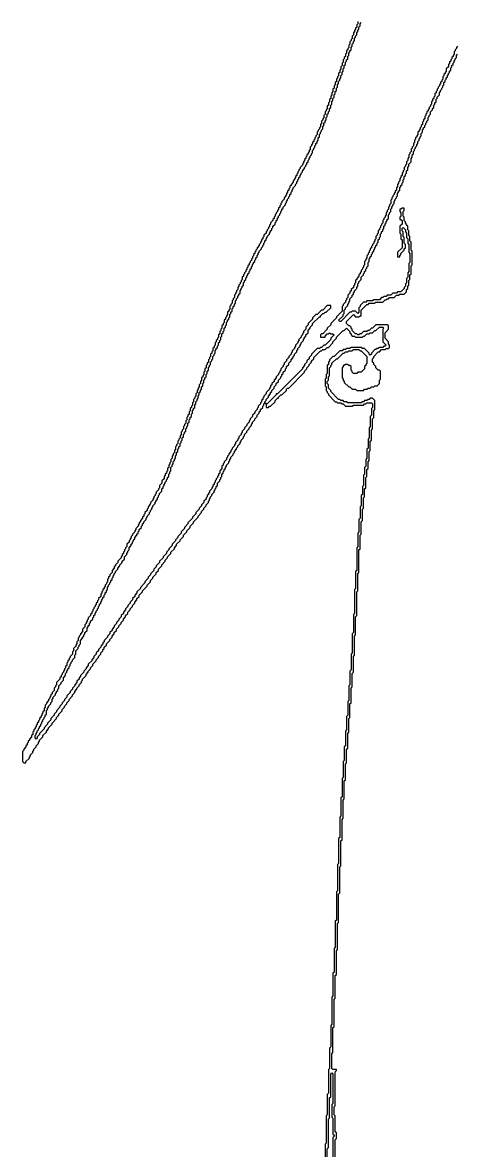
# Model space of a CAD drawing. Header units: metres. Extents: x 0 to 100, y 0 to 129.
# Drawn here: x 27.7 to 37.28, y 21.44 to 46.35 of the extents above; entities that cross this region are included whole.
import ezdxf

# ---------------------------------------------------------------- set-up
doc = ezdxf.new("R2010")
doc.units = ezdxf.units.M

msp = doc.modelspace()

# ---------------------------------------------------------------- linework, layer by layer
for points in [[(35.1, 46.375), (35.1, 46.325), (35.075, 46.3), (35.075, 46.25), (35.05, 46.225), (35.05, 46.2), (35.025, 46.175), (35.025, 46.15), (35, 46.125), (35, 46.075), (34.975, 46.05), (34.975, 46), (34.95, 45.975), (34.95, 45.95), (34.925, 45.925), (34.925, 45.875), (34.9, 45.85), (34.9, 45.8), (34.875, 45.775), (34.875, 45.75), (34.85, 45.725), (34.85, 45.675), (34.825, 45.65), (34.825, 45.6), (34.8, 45.575), (34.8, 45.55), (34.775, 45.525), (34.775, 45.475), (34.75, 45.45), (34.75, 45.4), (34.725, 45.375), (34.725, 45.325), (34.7, 45.3), (34.7, 45.25), (34.675, 45.225), (34.675, 45.175), (34.65, 45.15), (34.65, 45.125), (34.625, 45.1), (34.625, 45.05), (34.6, 45.025), (34.6, 44.975), (34.575, 44.95), (34.575, 44.9), (34.55, 44.875), (34.55, 44.825), (34.525, 44.8), (34.525, 44.75), (34.5, 44.725), (34.5, 44.675), (34.475, 44.65), (34.475, 44.6), (34.45, 44.575), (34.45, 44.525), (34.425, 44.5), (34.425, 44.45), (34.4, 44.425), (34.4, 44.4), (34.375, 44.375), (34.375, 44.325), (34.35, 44.3), (34.35, 44.25), (34.325, 44.225), (34.325, 44.2), (34.3, 44.175), (34.3, 44.125), (34.275, 44.1), (34.275, 44.05), (34.25, 44.025), (34.25, 44), (34.225, 43.975), (34.225, 43.95), (34.2, 43.925), (34.2, 43.875), (34.175, 43.85), (34.175, 43.825), (34.15, 43.8), (34.15, 43.775), (34.125, 43.75), (34.125, 43.725), (34.1, 43.7), (34.1, 43.675), (34.075, 43.65), (34.075, 43.625), (34.05, 43.6), (34.05, 43.55), (34.025, 43.525), (34.025, 43.5), (34, 43.475), (34, 43.45), (33.975, 43.425), (33.975, 43.4), (33.95, 43.375), (33.95, 43.35), (33.925, 43.325), (33.925, 43.3), (33.9, 43.275), (33.9, 43.25), (33.875, 43.225), (33.875, 43.2), (33.825, 43.15), (33.825, 43.125), (33.8, 43.1), (33.8, 43.075), (33.775, 43.05), (33.775, 43.025), (33.75, 43), (33.75, 42.975), (33.725, 42.95), (33.725, 42.925), (33.7, 42.9), (33.7, 42.875), (33.675, 42.85), (33.675, 42.825), (33.625, 42.775), (33.625, 42.75), (33.6, 42.725), (33.6, 42.7), (33.575, 42.675), (33.575, 42.65), (33.55, 42.625), (33.55, 42.6), (33.525, 42.575), (33.525, 42.55), (33.5, 42.525), (33.5, 42.5), (33.475, 42.475), (33.475, 42.45), (33.425, 42.4), (33.425, 42.375), (33.4, 42.35), (33.4, 42.325), (33.375, 42.3), (33.375, 42.275), (33.35, 42.25), (33.35, 42.225), (33.325, 42.2), (33.325, 42.175), (33.3, 42.15), (33.3, 42.125), (33.275, 42.1), (33.275, 42.075), (33.25, 42.05), (33.25, 42.025), (33.225, 42), (33.225, 41.975), (33.175, 41.925), (33.175, 41.9), (33.15, 41.875), (33.15, 41.85), (33.125, 41.825), (33.125, 41.8), (33.1, 41.775), (33.1, 41.75), (33.075, 41.725), (33.075, 41.7), (33.025, 41.65), (33.025, 41.625), (33, 41.6), (33, 41.575), (32.975, 41.55), (32.975, 41.525), (32.95, 41.5), (32.95, 41.475), (32.925, 41.45), (32.925, 41.425), (32.875, 41.375), (32.875, 41.35), (32.85, 41.325), (32.85, 41.3), (32.825, 41.275), (32.825, 41.25), (32.8, 41.225), (32.8, 41.2), (32.775, 41.175), (32.775, 41.15), (32.75, 41.125), (32.75, 41.1), (32.725, 41.075), (32.725, 41.05), (32.7, 41.025), (32.7, 41), (32.675, 40.975), (32.675, 40.95), (32.65, 40.925), (32.65, 40.9), (32.625, 40.875), (32.625, 40.85), (32.6, 40.825), (32.6, 40.8), (32.575, 40.775), (32.575, 40.75), (32.55, 40.725), (32.55, 40.675), (32.525, 40.65), (32.525, 40.625), (32.5, 40.6), (32.5, 40.575), (32.475, 40.55), (32.475, 40.525), (32.45, 40.5), (32.45, 40.45), (32.425, 40.425), (32.425, 40.4), (32.4, 40.375), (32.4, 40.35), (32.375, 40.325), (32.375, 40.275), (32.35, 40.25), (32.35, 40.225), (32.325, 40.2), (32.325, 40.15), (32.3, 40.125), (32.3, 40.1), (32.275, 40.075), (32.275, 40.025), (32.25, 40), (32.25, 39.975), (32.225, 39.95), (32.225, 39.9), (32.2, 39.875), (32.2, 39.85), (32.175, 39.825), (32.175, 39.8), (32.15, 39.775), (32.15, 39.725), (32.125, 39.7), (32.125, 39.675), (32.1, 39.65), (32.1, 39.6), (32.075, 39.575), (32.075, 39.55), (32.05, 39.525), (32.05, 39.475), (32.025, 39.45), (32.025, 39.4), (32, 39.375), (32, 39.35), (31.975, 39.325), (31.975, 39.3), (31.95, 39.275), (31.95, 39.225), (31.925, 39.2), (31.925, 39.175), (31.9, 39.15), (31.9, 39.1), (31.875, 39.075), (31.875, 39.05), (31.85, 39.025), (31.85, 38.975), (31.825, 38.95), (31.825, 38.925), (31.8, 38.9), (31.8, 38.85), (31.775, 38.825), (31.775, 38.8), (31.75, 38.775), (31.75, 38.725), (31.725, 38.7), (31.725, 38.65), (31.7, 38.625), (31.7, 38.575), (31.675, 38.55), (31.675, 38.525), (31.65, 38.5), (31.65, 38.45), (31.625, 38.425), (31.625, 38.375), (31.6, 38.35), (31.6, 38.3), (31.575, 38.275), (31.575, 38.25), (31.55, 38.225), (31.55, 38.175), (31.525, 38.15), (31.525, 38.1), (31.5, 38.075), (31.5, 38.05), (31.475, 38.025), (31.475, 37.975), (31.45, 37.95), (31.45, 37.9), (31.425, 37.875), (31.425, 37.85), (31.4, 37.825), (31.4, 37.775), (31.375, 37.75), (31.375, 37.7), (31.35, 37.675), (31.35, 37.65), (31.325, 37.625), (31.325, 37.575), (31.3, 37.55), (31.3, 37.5), (31.275, 37.475), (31.275, 37.45), (31.25, 37.425), (31.25, 37.375), (31.225, 37.35), (31.225, 37.325), (31.2, 37.3), (31.2, 37.25), (31.175, 37.225), (31.175, 37.175), (31.15, 37.15), (31.15, 37.125), (31.125, 37.1), (31.125, 37.05), (31.1, 37.025), (31.1, 37), (31.075, 36.975), (31.075, 36.925), (31.05, 36.9), (31.05, 36.85), (31.025, 36.825), (31.025, 36.8), (31, 36.775), (31, 36.725), (30.975, 36.7), (30.975, 36.65), (30.95, 36.625), (30.95, 36.6), (30.925, 36.575), (30.925, 36.525), (30.9, 36.5), (30.9, 36.45), (30.875, 36.425), (30.875, 36.4), (30.85, 36.375), (30.85, 36.35), (30.825, 36.325), (30.825, 36.275), (30.775, 36.225), (30.775, 36.175), (30.725, 36.125), (30.725, 36.075), (30.7, 36.05), (30.7, 36.025), (30.65, 35.975), (30.65, 35.95), (30.625, 35.925), (30.625, 35.9), (30.6, 35.875), (30.6, 35.85), (30.575, 35.825), (30.575, 35.8), (30.525, 35.75), (30.525, 35.725), (30.5, 35.7), (30.5, 35.675), (30.475, 35.65), (30.475, 35.625), (30.45, 35.6), (30.45, 35.575), (30.4, 35.525), (30.4, 35.5), (30.375, 35.475), (30.375, 35.45), (30.35, 35.425), (30.35, 35.4), (30.3, 35.35), (30.3, 35.325), (30.275, 35.3), (30.275, 35.275), (30.25, 35.25), (30.25, 35.225), (30.2, 35.175), (30.2, 35.15), (30.175, 35.125), (30.175, 35.1), (30.125, 35.05), (30.125, 35.025), (30.1, 35), (30.1, 34.975), (30.075, 34.95), (30.075, 34.925), (30.05, 34.9), (30.05, 34.875), (30, 34.825), (30, 34.775), (29.975, 34.75), (29.975, 34.725), (29.95, 34.7), (29.95, 34.675), (29.925, 34.65), (29.925, 34.625), (29.9, 34.6), (29.9, 34.575), (29.875, 34.55), (29.875, 34.525), (29.8, 34.45), (29.8, 34.425), (29.75, 34.375), (29.75, 34.35), (29.725, 34.325), (29.725, 34.3), (29.675, 34.25), (29.675, 34.2), (29.625, 34.15), (29.625, 34.125), (29.6, 34.1), (29.6, 34.075), (29.575, 34.05), (29.575, 34), (29.55, 33.975), (29.55, 33.95), (29.525, 33.925), (29.525, 33.9), (29.5, 33.875), (29.5, 33.85), (29.475, 33.825), (29.475, 33.8), (29.45, 33.775), (29.45, 33.75), (29.425, 33.725), (29.425, 33.675), (29.375, 33.625), (29.375, 33.6), (29.35, 33.575), (29.35, 33.55), (29.325, 33.525), (29.325, 33.5), (29.3, 33.475), (29.3, 33.45), (29.275, 33.425), (29.275, 33.4), (29.25, 33.375), (29.25, 33.35), (29.225, 33.325), (29.225, 33.3), (29.2, 33.275), (29.2, 33.25), (29.15, 33.2), (29.15, 33.175), (29.125, 33.15), (29.125, 33.125), (29.1, 33.1), (29.1, 33.075), (29.075, 33.05), (29.075, 33), (29.025, 32.95), (29.025, 32.9), (28.975, 32.85), (28.975, 32.825), (28.95, 32.8), (28.95, 32.775), (28.925, 32.75), (28.925, 32.7), (28.9, 32.675), (28.9, 32.625), (28.875, 32.6), (28.875, 32.575), (28.825, 32.525), (28.825, 32.475), (28.8, 32.45), (28.8, 32.4), (28.75, 32.35), (28.75, 32.325), (28.725, 32.3), (28.725, 32.275), (28.7, 32.25), (28.7, 32.225), (28.675, 32.2), (28.675, 32.15), (28.65, 32.125), (28.65, 32.1), (28.625, 32.075), (28.625, 32.05), (28.6, 32.025), (28.6, 32), (28.575, 31.975), (28.575, 31.95), (28.55, 31.925), (28.55, 31.9), (28.525, 31.875), (28.525, 31.85), (28.45, 31.775), (28.45, 31.725), (28.425, 31.7), (28.425, 31.675), (28.4, 31.65), (28.4, 31.6), (28.35, 31.55), (28.35, 31.525), (28.325, 31.5), (28.325, 31.475), (28.3, 31.45), (28.3, 31.425), (28.275, 31.4), (28.275, 31.375), (28.225, 31.325), (28.225, 31.3), (28.2, 31.275), (28.2, 31.225), (28.175, 31.2), (28.175, 31.15), (28.15, 31.125), (28.15, 31.1), (28.125, 31.075), (28.125, 31.05), (28.1, 31.025), (28.1, 31), (28.075, 30.975), (28.075, 30.95), (28.05, 30.925), (28.05, 30.9), (28.025, 30.875), (28.025, 30.85), (28, 30.825), (28, 30.8), (27.975, 30.775), (27.975, 30.75), (27.95, 30.725), (27.95, 30.7), (27.925, 30.675), (27.925, 30.625), (27.9, 30.6), (27.9, 30.575), (27.85, 30.525), (27.85, 30.5), (27.825, 30.475), (27.825, 30.45), (27.8, 30.425), (27.8, 30.4), (27.775, 30.375), (27.775, 30.35), (27.725, 30.3), (27.725, 30.275), (27.7, 30.25), (27.7, 30.025), (27.725, 30), (27.775, 30), (27.775, 30.025), (27.85, 30.1), (27.85, 30.125), (27.875, 30.15), (27.875, 30.175), (27.925, 30.225), (27.925, 30.25), (27.95, 30.275), (27.95, 30.3), (28, 30.35), (28, 30.375), (28.05, 30.425), (28.05, 30.45), (28.075, 30.475), (28.075, 30.5), (28.15, 30.575), (28.15, 30.6), (28.225, 30.675), (28.225, 30.7), (28.275, 30.75), (28.275, 30.775), (28.35, 30.85), (28.35, 30.875), (28.45, 30.975), (28.45, 31), (28.5, 31.05), (28.5, 31.075), (28.575, 31.15), (28.575, 31.175), (28.625, 31.225), (28.625, 31.25), (28.675, 31.3), (28.675, 31.325), (28.725, 31.375), (28.725, 31.4), (28.8, 31.475), (28.8, 31.5), (28.85, 31.55), (28.85, 31.575), (28.9, 31.625), (28.9, 31.65), (28.95, 31.7), (28.95, 31.725), (29, 31.775), (29, 31.8), (29.025, 31.825), (29.025, 31.85), (29.1, 31.925), (29.1, 31.95), (29.15, 32), (29.15, 32.025), (29.2, 32.075), (29.2, 32.1), (29.25, 32.15), (29.25, 32.175), (29.325, 32.25), (29.325, 32.275), (29.375, 32.325), (29.375, 32.35), (29.425, 32.4), (29.425, 32.425), (29.475, 32.475), (29.475, 32.5), (29.5, 32.525), (29.5, 32.55), (29.55, 32.6), (29.55, 32.625), (29.625, 32.7), (29.625, 32.725), (29.675, 32.775), (29.675, 32.8), (29.725, 32.85), (29.725, 32.875), (29.775, 32.925), (29.775, 32.95), (29.825, 33), (29.825, 33.025), (29.875, 33.075), (29.875, 33.1), (29.925, 33.15), (29.925, 33.175), (29.975, 33.225), (29.975, 33.25), (30.025, 33.3), (30.025, 33.325), (30.075, 33.375), (30.075, 33.4), (30.125, 33.45), (30.125, 33.475), (30.175, 33.525), (30.175, 33.55), (30.225, 33.6), (30.225, 33.625), (30.275, 33.675), (30.275, 33.7), (30.35, 33.775), (30.35, 33.8), (30.45, 33.9), (30.45, 33.925), (30.525, 34), (30.525, 34.025), (30.575, 34.075), (30.575, 34.1), (30.65, 34.175), (30.65, 34.2), (30.7, 34.25), (30.7, 34.275), (30.775, 34.35), (30.775, 34.375), (30.85, 34.45), (30.85, 34.475), (30.9, 34.525), (30.9, 34.55), (30.975, 34.625), (30.975, 34.65), (31.05, 34.725), (31.05, 34.75), (31.1, 34.8), (31.1, 34.825), (31.175, 34.9), (31.175, 34.925), (31.25, 35), (31.25, 35.025), (31.325, 35.1), (31.325, 35.125), (31.4, 35.2), (31.4, 35.225), (31.475, 35.3), (31.475, 35.325), (31.575, 35.425), (31.575, 35.45), (31.65, 35.525), (31.65, 35.55), (31.7, 35.6), (31.7, 35.625), (31.75, 35.675), (31.75, 35.7), (31.8, 35.75), (31.8, 35.775), (31.825, 35.8), (31.825, 35.825), (31.85, 35.85), (31.85, 35.875), (31.875, 35.9), (31.875, 35.925), (31.925, 35.975), (31.925, 36), (31.95, 36.025), (31.95, 36.05), (31.975, 36.075), (31.975, 36.1), (32, 36.125), (32, 36.175), (32.05, 36.225), (32.05, 36.25), (32.075, 36.275), (32.075, 36.3), (32.1, 36.325), (32.1, 36.375), (32.125, 36.4), (32.125, 36.425), (32.15, 36.45), (32.15, 36.475), (32.175, 36.5), (32.175, 36.525), (32.2, 36.55), (32.2, 36.575), (32.25, 36.625), (32.25, 36.65), (32.275, 36.675), (32.275, 36.7), (32.3, 36.725), (32.3, 36.75), (32.35, 36.8), (32.35, 36.825), (32.375, 36.85), (32.375, 36.875), (32.425, 36.925), (32.425, 36.95), (32.45, 36.975), (32.45, 37), (32.5, 37.05), (32.5, 37.075), (32.525, 37.1), (32.525, 37.125), (32.575, 37.175), (32.575, 37.2), (32.6, 37.225), (32.6, 37.25), (32.65, 37.3), (32.65, 37.325), (32.7, 37.375), (32.7, 37.4), (32.75, 37.45), (32.75, 37.475), (32.775, 37.5), (32.775, 37.525), (32.825, 37.575), (32.825, 37.6), (32.875, 37.65), (32.875, 37.675), (32.925, 37.725), (32.925, 37.75), (32.95, 37.775), (32.95, 37.8), (33, 37.85), (33, 37.875), (33.025, 37.9), (33.025, 37.925), (33.05, 37.95), (33.075, 37.925), (33.075, 37.85), (33.125, 37.85), (33.15, 37.875), (33.175, 37.875), (33.275, 37.975), (33.275, 38), (33.325, 38.05), (33.35, 38.05), (33.35, 38.075), (33.4, 38.125), (33.425, 38.125), (33.525, 38.225), (33.525, 38.25), (33.55, 38.275), (33.575, 38.275), (33.925, 38.625), (33.925, 38.65), (33.975, 38.7), (33.975, 38.725), (34.025, 38.775), (34.025, 38.8), (34.075, 38.85), (34.075, 38.875), (34.125, 38.925), (34.125, 38.95), (34.275, 39.1), (34.3, 39.1), (34.325, 39.125), (34.375, 39.125), (34.425, 39.175), (34.45, 39.175), (34.55, 39.275), (34.55, 39.3), (34.625, 39.375), (34.625, 39.4), (34.775, 39.55), (34.8, 39.55), (34.85, 39.6), (34.925, 39.525), (34.925, 39.5), (34.95, 39.475), (34.95, 39.45), (34.975, 39.425), (35.025, 39.425), (35.05, 39.4), (35.2, 39.4), (35.225, 39.425), (35.25, 39.425), (35.3, 39.475), (35.35, 39.475), (35.375, 39.5), (35.425, 39.5), (35.475, 39.55), (35.5, 39.55), (35.575, 39.625), (35.65, 39.625), (35.675, 39.6), (35.65, 39.575), (35.65, 39.3), (35.725, 39.225), (35.7, 39.2), (35.675, 39.2), (35.65, 39.175), (35.575, 39.175), (35.55, 39.15), (35.525, 39.15), (35.5, 39.125), (35.475, 39.125), (35.4, 39.05), (35.4, 39.025), (35.375, 39), (35.35, 39.025), (35.35, 39.05), (35.25, 39.15), (35.2, 39.15), (35.175, 39.175), (34.95, 39.175), (34.925, 39.15), (34.85, 39.15), (34.825, 39.125), (34.775, 39.125), (34.75, 39.1), (34.7, 39.1), (34.575, 38.975), (34.55, 38.975), (34.475, 38.9), (34.475, 38.875), (34.45, 38.85), (34.45, 38.8), (34.425, 38.775), (34.425, 38.6), (34.4, 38.575), (34.4, 38.5), (34.375, 38.475), (34.375, 38.325), (34.4, 38.3), (34.4, 38.225), (34.425, 38.2), (34.425, 38.175), (34.45, 38.15), (34.45, 38.125), (34.6, 37.975), (34.625, 37.975), (34.65, 37.95), (34.725, 37.95), (34.75, 37.925), (34.775, 37.925), (34.825, 37.875), (34.975, 37.875), (35, 37.9), (35.225, 37.9), (35.25, 37.925), (35.275, 37.925), (35.3, 37.95), (35.4, 37.95), (35.425, 37.925), (35.425, 37.85), (35.4, 37.825), (35.4, 37.675), (35.375, 37.65), (35.375, 37.425), (35.35, 37.4), (35.35, 37.175), (35.325, 37.15), (35.325, 36.95), (35.3, 36.925), (35.3, 36.725), (35.275, 36.7), (35.275, 36.55), (35.25, 36.525), (35.25, 36.375), (35.225, 36.35), (35.225, 36.125), (35.2, 36.1), (35.2, 35.925), (35.175, 35.9), (35.175, 35.675), (35.15, 35.65), (35.15, 35.4), (35.125, 35.375), (35.125, 35.1), (35.1, 35.075), (35.1, 34.775), (35.075, 34.75), (35.075, 34.25), (35.05, 34.225), (35.05, 33.85), (35.025, 33.825), (35.025, 33.3), (35, 33.275), (35, 32.875), (34.975, 32.85), (34.975, 32.425), (34.95, 32.4), (34.95, 32.05), (34.925, 32.025), (34.925, 31.725), (34.9, 31.7), (34.9, 31.375), (34.875, 31.35), (34.875, 31.05), (34.85, 31.025), (34.85, 30.725), (34.825, 30.7), (34.825, 30.375), (34.8, 30.35), (34.8, 30.05), (34.775, 30.025), (34.775, 29.675), (34.75, 29.65), (34.75, 29.25), (34.725, 29.225), (34.725, 28.825), (34.7, 28.8), (34.7, 28.35), (34.675, 28.325), (34.675, 27.775), (34.65, 27.75), (34.65, 27.175), (34.625, 27.15), (34.625, 26.525), (34.6, 26.5), (34.6, 25.925), (34.575, 25.9), (34.575, 25.375), (34.55, 25.35), (34.55, 24.85), (34.525, 24.825), (34.525, 24.225), (34.5, 24.2), (34.5, 23.725), (34.475, 23.7), (34.475, 23.25), (34.45, 23.225), (34.45, 22.7), (34.425, 22.675), (34.425, 22.225), (34.4, 22.2), (34.4, 21.6), (34.375, 21.575), (34.375, 21.125)], [(37.3, 45.825), (37.275, 45.8), (37.275, 45.775), (37.25, 45.75), (37.25, 45.725), (37.225, 45.7), (37.225, 45.65), (37.2, 45.625), (37.2, 45.6), (37.175, 45.575), (37.175, 45.55), (37.15, 45.525), (37.15, 45.5), (37.125, 45.475), (37.125, 45.45), (37.1, 45.425), (37.1, 45.375), (37.05, 45.325), (37.05, 45.275), (37.025, 45.25), (37.025, 45.225), (37, 45.2), (37, 45.175), (36.975, 45.15), (36.975, 45.1), (36.95, 45.075), (36.95, 45.05), (36.925, 45.025), (36.925, 45), (36.9, 44.975), (36.9, 44.95), (36.875, 44.925), (36.875, 44.9), (36.85, 44.875), (36.85, 44.85), (36.825, 44.825), (36.825, 44.8), (36.8, 44.775), (36.8, 44.725), (36.775, 44.7), (36.775, 44.675), (36.75, 44.65), (36.75, 44.625), (36.725, 44.6), (36.725, 44.55), (36.7, 44.525), (36.7, 44.5), (36.675, 44.475), (36.675, 44.45), (36.65, 44.425), (36.65, 44.4), (36.625, 44.375), (36.625, 44.35), (36.6, 44.325), (36.6, 44.3), (36.575, 44.275), (36.575, 44.225), (36.55, 44.2), (36.55, 44.175), (36.525, 44.15), (36.525, 44.1), (36.5, 44.075), (36.5, 44.05), (36.475, 44.025), (36.475, 44), (36.45, 43.975), (36.45, 43.95), (36.425, 43.925), (36.425, 43.875), (36.4, 43.85), (36.4, 43.825), (36.375, 43.8), (36.375, 43.775), (36.35, 43.75), (36.35, 43.7), (36.325, 43.675), (36.325, 43.625), (36.3, 43.6), (36.3, 43.575), (36.275, 43.55), (36.275, 43.5), (36.25, 43.475), (36.25, 43.45), (36.225, 43.425), (36.225, 43.375), (36.2, 43.35), (36.2, 43.3), (36.175, 43.275), (36.175, 43.225), (36.15, 43.2), (36.15, 43.175), (36.125, 43.15), (36.125, 43.1), (36.1, 43.075), (36.1, 43.05), (36.075, 43.025), (36.075, 42.975), (36.05, 42.95), (36.05, 42.925), (36.025, 42.9), (36.025, 42.85), (36, 42.825), (36, 42.8), (35.975, 42.775), (35.975, 42.725), (35.95, 42.7), (35.95, 42.65), (35.925, 42.625), (35.925, 42.6), (35.9, 42.575), (35.9, 42.55), (35.875, 42.525), (35.875, 42.5), (35.85, 42.475), (35.85, 42.45), (35.825, 42.425), (35.825, 42.35), (35.8, 42.325), (35.8, 42.3), (35.775, 42.275), (35.775, 42.225), (35.75, 42.2), (35.75, 42.175), (35.725, 42.15), (35.725, 42.1), (35.7, 42.075), (35.7, 42.05), (35.675, 42.025), (35.675, 42), (35.65, 41.975), (35.65, 41.925), (35.625, 41.9), (35.625, 41.875), (35.6, 41.85), (35.6, 41.825), (35.575, 41.8), (35.575, 41.775), (35.55, 41.75), (35.55, 41.7), (35.525, 41.675), (35.525, 41.65), (35.5, 41.625), (35.5, 41.575), (35.475, 41.55), (35.475, 41.525), (35.45, 41.5), (35.45, 41.475), (35.425, 41.45), (35.425, 41.425), (35.4, 41.4), (35.4, 41.375), (35.375, 41.35), (35.375, 41.325), (35.35, 41.3), (35.35, 41.275), (35.325, 41.25), (35.325, 41.225), (35.3, 41.2), (35.3, 41.15), (35.275, 41.125), (35.275, 41.1), (35.25, 41.075), (35.25, 41), (35.225, 40.975), (35.225, 40.95), (35.2, 40.925), (35.2, 40.9), (35.175, 40.875), (35.175, 40.85), (35.15, 40.825), (35.15, 40.8), (35.125, 40.775), (35.125, 40.75), (35.075, 40.7), (35.075, 40.675), (35.05, 40.65), (35.05, 40.6), (35.025, 40.575), (35.025, 40.55), (35, 40.525), (35, 40.5), (34.95, 40.45), (34.95, 40.425), (34.925, 40.4), (34.925, 40.375), (34.875, 40.325), (34.875, 40.275), (34.85, 40.25), (34.85, 40.225), (34.825, 40.2), (34.825, 40.175), (34.775, 40.125), (34.775, 40.1), (34.75, 40.075), (34.75, 39.975), (34.625, 39.85), (34.625, 39.825), (34.5, 39.7), (34.5, 39.675), (34.425, 39.6), (34.425, 39.575), (34.325, 39.475), (34.3, 39.475), (34.275, 39.45), (34.275, 39.4), (34.375, 39.4), (34.375, 39.425), (34.425, 39.475), (34.45, 39.475), (34.475, 39.5), (34.5, 39.475), (34.55, 39.475), (34.575, 39.45), (34.5, 39.375), (34.5, 39.35), (34.375, 39.225), (34.35, 39.225), (34.3, 39.175), (34.275, 39.175), (34.25, 39.15), (34.2, 39.15), (34.075, 39.025), (34.075, 39), (34.025, 38.95), (34.025, 38.925), (33.975, 38.875), (33.975, 38.85), (33.925, 38.8), (33.925, 38.775), (33.875, 38.725), (33.875, 38.7), (33.325, 38.15), (33.3, 38.15), (33.3, 38.125), (33.1, 37.925), (33.075, 37.925), (33.05, 37.95), (33.05, 37.975), (33.075, 38), (33.075, 38.025), (33.125, 38.075), (33.125, 38.1), (33.175, 38.15), (33.175, 38.175), (33.2, 38.2), (33.2, 38.225), (33.25, 38.275), (33.25, 38.3), (33.3, 38.35), (33.3, 38.375), (33.35, 38.425), (33.35, 38.45), (33.4, 38.5), (33.4, 38.525), (33.425, 38.55), (33.425, 38.575), (33.45, 38.6), (33.45, 38.625), (33.5, 38.675), (33.5, 38.7), (33.525, 38.725), (33.525, 38.75), (33.575, 38.8), (33.575, 38.825), (33.625, 38.875), (33.625, 38.9), (33.675, 38.95), (33.675, 38.975), (33.7, 39), (33.7, 39.025), (33.75, 39.075), (33.75, 39.1), (33.775, 39.125), (33.775, 39.15), (33.825, 39.2), (33.825, 39.225), (33.85, 39.25), (33.85, 39.275), (33.9, 39.325), (33.9, 39.35), (33.925, 39.375), (33.925, 39.4), (33.95, 39.425), (33.95, 39.45), (34, 39.5), (34, 39.55), (34.05, 39.6), (34.05, 39.625), (34.1, 39.675), (34.1, 39.7), (34.25, 39.85), (34.275, 39.85), (34.275, 39.875), (34.325, 39.925), (34.35, 39.925), (34.375, 39.95), (34.4, 39.95), (34.5, 40.05), (34.5, 40.1), (34.425, 40.1), (34.325, 40), (34.3, 40), (34.2, 39.9), (34.175, 39.9), (34.1, 39.825), (34.1, 39.8), (34, 39.7), (34, 39.675), (33.95, 39.625), (33.95, 39.575), (33.9, 39.525), (33.9, 39.5), (33.875, 39.475), (33.875, 39.45), (33.85, 39.425), (33.85, 39.4), (33.8, 39.35), (33.8, 39.325), (33.775, 39.3), (33.775, 39.275), (33.725, 39.225), (33.725, 39.2), (33.7, 39.175), (33.7, 39.15), (33.65, 39.1), (33.65, 39.075), (33.625, 39.05), (33.625, 39.025), (33.575, 38.975), (33.575, 38.95), (33.525, 38.9), (33.525, 38.875), (33.475, 38.825), (33.475, 38.8), (33.45, 38.775), (33.45, 38.75), (33.4, 38.7), (33.4, 38.675), (33.375, 38.65), (33.375, 38.625), (33.35, 38.6), (33.35, 38.575), (33.3, 38.525), (33.3, 38.5), (33.25, 38.45), (33.25, 38.425), (33.2, 38.375), (33.2, 38.35), (33.175, 38.325), (33.175, 38.3), (33.15, 38.275), (33.15, 38.25), (33.075, 38.175), (33.075, 38.15), (33.025, 38.1), (33.025, 38.075), (33, 38.05), (33, 38.025), (32.975, 38), (32.975, 37.975), (32.95, 37.95), (32.95, 37.925), (32.9, 37.875), (32.9, 37.85), (32.875, 37.825), (32.875, 37.8), (32.825, 37.75), (32.825, 37.725), (32.775, 37.675), (32.775, 37.65), (32.725, 37.6), (32.725, 37.575), (32.7, 37.55), (32.7, 37.525), (32.65, 37.475), (32.65, 37.45), (32.6, 37.4), (32.6, 37.375), (32.55, 37.325), (32.55, 37.3), (32.525, 37.275), (32.525, 37.25), (32.475, 37.2), (32.475, 37.175), (32.45, 37.15), (32.45, 37.125), (32.4, 37.075), (32.4, 37.05), (32.375, 37.025), (32.375, 37), (32.325, 36.95), (32.325, 36.925), (32.3, 36.9), (32.3, 36.875), (32.25, 36.825), (32.25, 36.8), (32.225, 36.775), (32.225, 36.75), (32.2, 36.725), (32.2, 36.7), (32.15, 36.65), (32.15, 36.625), (32.125, 36.6), (32.125, 36.575), (32.1, 36.55), (32.1, 36.5), (32.05, 36.45), (32.05, 36.4), (32.025, 36.375), (32.025, 36.35), (32, 36.325), (32, 36.3), (31.975, 36.275), (31.975, 36.25), (31.95, 36.225), (31.95, 36.2), (31.925, 36.175), (31.925, 36.15), (31.9, 36.125), (31.9, 36.1), (31.875, 36.075), (31.875, 36.05), (31.825, 36), (31.825, 35.975), (31.8, 35.95), (31.8, 35.925), (31.775, 35.9), (31.775, 35.875), (31.75, 35.85), (31.75, 35.825), (31.7, 35.775), (31.7, 35.75), (31.65, 35.7), (31.65, 35.675), (31.6, 35.625), (31.6, 35.6), (31.525, 35.525), (31.525, 35.5), (31.45, 35.425), (31.45, 35.4), (31.35, 35.3), (31.35, 35.275), (31.275, 35.2), (31.275, 35.175), (31.2, 35.1), (31.2, 35.075), (31.125, 35), (31.125, 34.975), (31.075, 34.925), (31.075, 34.9), (31, 34.825), (31, 34.8), (30.925, 34.725), (30.925, 34.7), (30.875, 34.65), (30.875, 34.625), (30.8, 34.55), (30.8, 34.525), (30.725, 34.45), (30.725, 34.425), (30.65, 34.35), (30.65, 34.325), (30.6, 34.275), (30.6, 34.25), (30.525, 34.175), (30.525, 34.15), (30.475, 34.1), (30.475, 34.075), (30.4, 34), (30.4, 33.975), (30.3, 33.875), (30.3, 33.85), (30.225, 33.775), (30.225, 33.75), (30.175, 33.7), (30.175, 33.675), (30.125, 33.625), (30.125, 33.6), (30.075, 33.55), (30.075, 33.525), (30.025, 33.475), (30.025, 33.45), (29.975, 33.4), (29.975, 33.375), (29.925, 33.325), (29.925, 33.3), (29.875, 33.25), (29.875, 33.225), (29.825, 33.175), (29.825, 33.15), (29.775, 33.1), (29.775, 33.075), (29.725, 33.025), (29.725, 33), (29.675, 32.95), (29.675, 32.925), (29.625, 32.875), (29.625, 32.85), (29.575, 32.8), (29.575, 32.775), (29.5, 32.7), (29.5, 32.675), (29.475, 32.65), (29.475, 32.625), (29.425, 32.575), (29.425, 32.55), (29.375, 32.5), (29.375, 32.475), (29.325, 32.425), (29.325, 32.4), (29.275, 32.35), (29.275, 32.325), (29.225, 32.275), (29.225, 32.25), (29.15, 32.175), (29.15, 32.15), (29.1, 32.1), (29.1, 32.075), (29.05, 32.025), (29.05, 32), (28.975, 31.925), (28.975, 31.9), (28.95, 31.875), (28.95, 31.85), (28.9, 31.8), (28.9, 31.775), (28.85, 31.725), (28.85, 31.7), (28.8, 31.65), (28.8, 31.625), (28.75, 31.575), (28.75, 31.55), (28.675, 31.475), (28.675, 31.45), (28.625, 31.4), (28.625, 31.375), (28.575, 31.325), (28.575, 31.3), (28.525, 31.25), (28.525, 31.225), (28.45, 31.15), (28.45, 31.125), (28.4, 31.075), (28.4, 31.05), (28.325, 30.975), (28.325, 30.95), (28.25, 30.875), (28.25, 30.85), (28.175, 30.775), (28.175, 30.75), (28.075, 30.65), (28.075, 30.625), (28.025, 30.575), (28.025, 30.55), (28, 30.525), (27.975, 30.55), (27.975, 30.6), (28, 30.625), (28, 30.65), (28.025, 30.675), (28.025, 30.7), (28.05, 30.725), (28.05, 30.75), (28.075, 30.775), (28.075, 30.8), (28.1, 30.825), (28.1, 30.85), (28.125, 30.875), (28.125, 30.9), (28.15, 30.925), (28.15, 30.95), (28.175, 30.975), (28.175, 31), (28.2, 31.025), (28.2, 31.05), (28.225, 31.075), (28.225, 31.15), (28.25, 31.175), (28.25, 31.2), (28.275, 31.225), (28.275, 31.25), (28.325, 31.3), (28.325, 31.325), (28.35, 31.35), (28.35, 31.4), (28.375, 31.425), (28.375, 31.45), (28.425, 31.5), (28.425, 31.525), (28.45, 31.55), (28.45, 31.575), (28.475, 31.6), (28.475, 31.625), (28.5, 31.65), (28.5, 31.7), (28.55, 31.75), (28.55, 31.775), (28.6, 31.825), (28.6, 31.875), (28.65, 31.925), (28.65, 31.975), (28.675, 32), (28.675, 32.025), (28.7, 32.05), (28.7, 32.075), (28.725, 32.1), (28.725, 32.125), (28.75, 32.15), (28.75, 32.175), (28.775, 32.2), (28.775, 32.225), (28.8, 32.25), (28.8, 32.275), (28.85, 32.325), (28.85, 32.375), (28.875, 32.4), (28.875, 32.475), (28.925, 32.525), (28.925, 32.55), (28.95, 32.575), (28.95, 32.6), (28.975, 32.625), (28.975, 32.7), (29.025, 32.75), (29.025, 32.775), (29.05, 32.8), (29.05, 32.825), (29.075, 32.85), (29.075, 32.875), (29.125, 32.925), (29.125, 32.975), (29.15, 33), (29.15, 33.025), (29.175, 33.05), (29.175, 33.075), (29.2, 33.1), (29.2, 33.125), (29.25, 33.175), (29.25, 33.2), (29.275, 33.225), (29.275, 33.25), (29.3, 33.275), (29.3, 33.3), (29.325, 33.325), (29.325, 33.35), (29.35, 33.375), (29.35, 33.4), (29.375, 33.425), (29.375, 33.45), (29.4, 33.475), (29.4, 33.5), (29.425, 33.525), (29.425, 33.55), (29.45, 33.575), (29.45, 33.6), (29.475, 33.625), (29.475, 33.65), (29.5, 33.675), (29.5, 33.7), (29.525, 33.725), (29.525, 33.75), (29.55, 33.775), (29.55, 33.8), (29.575, 33.825), (29.575, 33.875), (29.6, 33.9), (29.6, 33.925), (29.625, 33.95), (29.625, 33.975), (29.65, 34), (29.65, 34.025), (29.675, 34.05), (29.675, 34.075), (29.7, 34.1), (29.7, 34.125), (29.725, 34.15), (29.725, 34.175), (29.75, 34.2), (29.75, 34.225), (29.8, 34.275), (29.8, 34.3), (29.85, 34.35), (29.85, 34.375), (29.9, 34.425), (29.9, 34.45), (29.95, 34.5), (29.95, 34.55), (30, 34.6), (30, 34.625), (30.025, 34.65), (30.025, 34.675), (30.05, 34.7), (30.05, 34.75), (30.1, 34.8), (30.1, 34.825), (30.125, 34.85), (30.125, 34.875), (30.15, 34.9), (30.15, 34.925), (30.175, 34.95), (30.175, 34.975), (30.225, 35.025), (30.225, 35.05), (30.25, 35.075), (30.25, 35.1), (30.275, 35.125), (30.275, 35.15), (30.325, 35.2), (30.325, 35.225), (30.35, 35.25), (30.35, 35.275), (30.375, 35.3), (30.375, 35.325), (30.425, 35.375), (30.425, 35.4), (30.45, 35.425), (30.45, 35.45), (30.5, 35.5), (30.5, 35.525), (30.525, 35.55), (30.525, 35.575), (30.55, 35.6), (30.55, 35.625), (30.575, 35.65), (30.575, 35.675), (30.625, 35.725), (30.625, 35.75), (30.65, 35.775), (30.65, 35.8), (30.675, 35.825), (30.675, 35.85), (30.7, 35.875), (30.7, 35.9), (30.725, 35.925), (30.725, 35.95), (30.775, 36), (30.775, 36.05), (30.8, 36.075), (30.8, 36.1), (30.825, 36.125), (30.825, 36.15), (30.85, 36.175), (30.85, 36.2), (30.875, 36.225), (30.875, 36.25), (30.9, 36.275), (30.9, 36.3), (30.925, 36.325), (30.925, 36.375), (30.95, 36.4), (30.95, 36.425), (30.975, 36.45), (30.975, 36.525), (31, 36.55), (31, 36.575), (31.025, 36.6), (31.025, 36.65), (31.05, 36.675), (31.05, 36.7), (31.075, 36.725), (31.075, 36.775), (31.1, 36.8), (31.1, 36.85), (31.125, 36.875), (31.125, 36.925), (31.15, 36.95), (31.15, 36.975), (31.175, 37), (31.175, 37.05), (31.2, 37.075), (31.2, 37.1), (31.225, 37.125), (31.225, 37.175), (31.25, 37.2), (31.25, 37.25), (31.275, 37.275), (31.275, 37.3), (31.3, 37.325), (31.3, 37.375), (31.325, 37.4), (31.325, 37.425), (31.35, 37.45), (31.35, 37.5), (31.375, 37.525), (31.375, 37.575), (31.4, 37.6), (31.4, 37.625), (31.425, 37.65), (31.425, 37.7), (31.45, 37.725), (31.45, 37.775), (31.475, 37.8), (31.475, 37.825), (31.5, 37.85), (31.5, 37.9), (31.525, 37.925), (31.525, 37.975), (31.55, 38), (31.55, 38.025), (31.575, 38.05), (31.575, 38.1), (31.6, 38.125), (31.6, 38.175), (31.625, 38.2), (31.625, 38.225), (31.65, 38.25), (31.65, 38.3), (31.675, 38.325), (31.675, 38.375), (31.7, 38.4), (31.7, 38.45), (31.725, 38.475), (31.725, 38.5), (31.75, 38.525), (31.75, 38.575), (31.775, 38.6), (31.775, 38.65), (31.8, 38.675), (31.8, 38.725), (31.825, 38.75), (31.825, 38.775), (31.85, 38.8), (31.85, 38.85), (31.875, 38.875), (31.875, 38.9), (31.9, 38.925), (31.9, 38.975), (31.925, 39), (31.925, 39.025), (31.95, 39.05), (31.95, 39.1), (31.975, 39.125), (31.975, 39.15), (32, 39.175), (32, 39.2), (32.025, 39.225), (32.025, 39.275), (32.05, 39.3), (32.05, 39.325), (32.075, 39.35), (32.075, 39.4), (32.1, 39.425), (32.1, 39.475), (32.125, 39.5), (32.125, 39.525), (32.15, 39.55), (32.15, 39.6), (32.175, 39.625), (32.175, 39.65), (32.2, 39.675), (32.2, 39.725), (32.225, 39.75), (32.225, 39.775), (32.25, 39.8), (32.25, 39.825), (32.275, 39.85), (32.275, 39.9), (32.3, 39.925), (32.3, 39.95), (32.325, 39.975), (32.325, 40.025), (32.35, 40.05), (32.35, 40.075), (32.375, 40.1), (32.375, 40.125), (32.4, 40.15), (32.4, 40.2), (32.425, 40.225), (32.425, 40.25), (32.45, 40.275), (32.45, 40.3), (32.475, 40.325), (32.475, 40.35), (32.5, 40.375), (32.5, 40.425), (32.525, 40.45), (32.525, 40.475), (32.55, 40.5), (32.55, 40.525), (32.575, 40.55), (32.575, 40.6), (32.6, 40.625), (32.6, 40.65), (32.625, 40.675), (32.625, 40.7), (32.65, 40.725), (32.65, 40.75), (32.675, 40.775), (32.675, 40.8), (32.7, 40.825), (32.7, 40.85), (32.725, 40.875), (32.725, 40.9), (32.75, 40.925), (32.75, 40.95), (32.775, 40.975), (32.775, 41), (32.8, 41.025), (32.8, 41.05), (32.825, 41.075), (32.825, 41.1), (32.85, 41.125), (32.85, 41.15), (32.875, 41.175), (32.875, 41.2), (32.9, 41.225), (32.9, 41.25), (32.925, 41.275), (32.925, 41.3), (32.975, 41.35), (32.975, 41.375), (33, 41.4), (33, 41.425), (33.025, 41.45), (33.025, 41.475), (33.05, 41.5), (33.05, 41.525), (33.075, 41.55), (33.075, 41.575), (33.1, 41.6), (33.1, 41.625), (33.15, 41.675), (33.15, 41.7), (33.175, 41.725), (33.175, 41.75), (33.2, 41.775), (33.2, 41.8), (33.225, 41.825), (33.225, 41.85), (33.275, 41.9), (33.275, 41.925), (33.3, 41.95), (33.3, 41.975), (33.325, 42), (33.325, 42.025), (33.35, 42.05), (33.35, 42.075), (33.375, 42.1), (33.375, 42.125), (33.4, 42.15), (33.4, 42.175), (33.425, 42.2), (33.425, 42.225), (33.45, 42.25), (33.45, 42.275), (33.5, 42.325), (33.5, 42.35), (33.525, 42.375), (33.525, 42.4), (33.55, 42.425), (33.55, 42.45), (33.575, 42.475), (33.575, 42.5), (33.6, 42.525), (33.6, 42.55), (33.625, 42.575), (33.625, 42.6), (33.65, 42.625), (33.65, 42.65), (33.675, 42.675), (33.675, 42.7), (33.725, 42.75), (33.725, 42.775), (33.75, 42.8), (33.75, 42.825), (33.775, 42.85), (33.775, 42.875), (33.8, 42.9), (33.8, 42.925), (33.825, 42.95), (33.825, 42.975), (33.85, 43), (33.85, 43.025), (33.875, 43.05), (33.875, 43.075), (33.925, 43.125), (33.925, 43.15), (33.95, 43.175), (33.95, 43.2), (33.975, 43.225), (33.975, 43.25), (34, 43.275), (34, 43.3), (34.025, 43.325), (34.025, 43.35), (34.05, 43.375), (34.05, 43.4), (34.075, 43.425), (34.075, 43.45), (34.1, 43.475), (34.1, 43.525), (34.125, 43.55), (34.125, 43.575), (34.15, 43.6), (34.15, 43.625), (34.175, 43.65), (34.175, 43.675), (34.2, 43.7), (34.2, 43.725), (34.225, 43.75), (34.225, 43.8), (34.25, 43.825), (34.25, 43.875), (34.275, 43.9), (34.275, 43.925), (34.3, 43.95), (34.3, 43.975), (34.325, 44), (34.325, 44.05), (34.35, 44.075), (34.35, 44.125), (34.375, 44.15), (34.375, 44.175), (34.4, 44.2), (34.4, 44.25), (34.425, 44.275), (34.425, 44.325), (34.45, 44.35), (34.45, 44.375), (34.475, 44.4), (34.475, 44.45), (34.5, 44.475), (34.5, 44.525), (34.525, 44.55), (34.525, 44.6), (34.55, 44.625), (34.55, 44.675), (34.575, 44.7), (34.575, 44.75), (34.6, 44.775), (34.6, 44.825), (34.625, 44.85), (34.625, 44.9), (34.65, 44.925), (34.65, 44.975), (34.675, 45), (34.675, 45.05), (34.7, 45.075), (34.7, 45.1), (34.725, 45.125), (34.725, 45.175), (34.75, 45.2), (34.75, 45.25), (34.775, 45.275), (34.775, 45.325), (34.8, 45.35), (34.8, 45.4), (34.825, 45.425), (34.825, 45.475), (34.85, 45.5), (34.85, 45.525), (34.875, 45.55), (34.875, 45.6), (34.9, 45.625), (34.9, 45.675), (34.925, 45.7), (34.925, 45.725), (34.95, 45.75), (34.95, 45.8), (34.975, 45.825), (34.975, 45.875), (35, 45.9), (35, 45.925), (35.025, 45.95), (35.025, 46), (35.05, 46.025), (35.05, 46.05), (35.075, 46.075), (35.075, 46.125), (35.1, 46.15), (35.1, 46.175), (35.125, 46.2), (35.125, 46.25), (35.15, 46.275), (35.15, 46.325), (35.175, 46.35)], [(34.6, 21.05), (34.6, 21.675), (34.625, 21.7), (34.625, 21.825), (34.6, 21.85), (34.6, 22.2), (34.575, 22.225), (34.575, 22.4), (34.6, 22.425), (34.6, 23.175), (34.625, 23.2), (34.625, 23.225), (34.55, 23.225), (34.525, 23.25), (34.525, 23.575), (34.55, 23.6), (34.55, 24.15), (34.575, 24.175), (34.575, 24.775), (34.6, 24.8), (34.6, 25.3), (34.625, 25.325), (34.625, 25.85), (34.65, 25.875), (34.65, 26.45), (34.675, 26.475), (34.675, 27.1), (34.7, 27.125), (34.7, 27.7), (34.725, 27.725), (34.725, 28.275), (34.75, 28.3), (34.75, 28.75), (34.775, 28.775), (34.775, 29.175), (34.8, 29.2), (34.8, 29.6), (34.825, 29.625), (34.825, 29.975), (34.85, 30), (34.85, 30.3), (34.875, 30.325), (34.875, 30.65), (34.9, 30.675), (34.9, 30.975), (34.925, 31), (34.925, 31.3), (34.95, 31.325), (34.95, 31.65), (34.975, 31.675), (34.975, 31.975), (35, 32), (35, 32.35), (35.025, 32.375), (35.025, 32.8), (35.05, 32.825), (35.05, 33.225), (35.075, 33.25), (35.075, 33.775), (35.1, 33.8), (35.1, 34.175), (35.125, 34.2), (35.125, 34.7), (35.15, 34.725), (35.15, 35.025), (35.175, 35.05), (35.175, 35.325), (35.2, 35.35), (35.2, 35.6), (35.225, 35.625), (35.225, 35.85), (35.25, 35.875), (35.25, 36.05), (35.275, 36.075), (35.275, 36.3), (35.3, 36.325), (35.3, 36.475), (35.325, 36.5), (35.325, 36.65), (35.35, 36.675), (35.35, 36.875), (35.375, 36.9), (35.375, 37.1), (35.4, 37.125), (35.4, 37.35), (35.425, 37.375), (35.425, 37.6), (35.45, 37.625), (35.45, 37.775), (35.475, 37.8), (35.475, 38), (35.425, 38.05), (35.375, 38.05), (35.35, 38.025), (35.325, 38.025), (35.3, 38), (35.25, 38), (35.225, 37.975), (35.2, 37.975), (35.175, 37.95), (34.875, 37.95), (34.85, 37.975), (34.8, 37.975), (34.775, 38), (34.725, 38), (34.7, 38.025), (34.675, 38.025), (34.5, 38.2), (34.5, 38.225), (34.45, 38.275), (34.45, 38.35), (34.425, 38.375), (34.425, 38.425), (34.45, 38.45), (34.45, 38.525), (34.475, 38.55), (34.475, 38.725), (34.5, 38.75), (34.5, 38.775), (34.525, 38.8), (34.525, 38.825), (34.625, 38.925), (34.65, 38.925), (34.775, 39.05), (34.8, 39.05), (34.825, 39.075), (34.875, 39.075), (34.9, 39.1), (34.975, 39.1), (35, 39.125), (35.125, 39.125), (35.15, 39.1), (35.175, 39.1), (35.3, 38.975), (35.3, 38.825), (35.275, 38.8), (35.275, 38.775), (35.25, 38.75), (35.25, 38.7), (35.175, 38.625), (35.1, 38.625), (35.075, 38.6), (35, 38.6), (34.975, 38.625), (34.975, 38.65), (34.95, 38.675), (34.95, 38.75), (34.925, 38.775), (34.9, 38.775), (34.875, 38.8), (34.825, 38.8), (34.8, 38.775), (34.775, 38.775), (34.775, 38.75), (34.75, 38.725), (34.75, 38.5), (34.775, 38.475), (34.775, 38.45), (34.8, 38.425), (34.8, 38.4), (34.9, 38.3), (34.925, 38.3), (34.975, 38.25), (35.05, 38.25), (35.075, 38.225), (35.225, 38.225), (35.25, 38.25), (35.3, 38.25), (35.325, 38.275), (35.375, 38.275), (35.4, 38.3), (35.45, 38.3), (35.475, 38.325), (35.525, 38.325), (35.575, 38.375), (35.575, 38.45), (35.6, 38.475), (35.6, 38.65), (35.575, 38.675), (35.55, 38.675), (35.5, 38.725), (35.5, 38.75), (35.45, 38.8), (35.45, 38.825), (35.425, 38.85), (35.425, 38.925), (35.45, 38.95), (35.45, 38.975), (35.55, 39.075), (35.575, 39.075), (35.625, 39.125), (35.7, 39.125), (35.725, 39.15), (35.775, 39.15), (35.8, 39.175), (35.8, 39.225), (35.775, 39.25), (35.775, 39.3), (35.7, 39.375), (35.7, 39.5), (35.775, 39.575), (35.775, 39.65), (35.75, 39.675), (35.5, 39.675), (35.425, 39.6), (35.4, 39.6), (35.35, 39.55), (35.325, 39.55), (35.3, 39.525), (35.225, 39.525), (35.175, 39.475), (35.15, 39.475), (35.125, 39.45), (35.1, 39.45), (35.075, 39.475), (35.05, 39.475), (34.975, 39.55), (34.975, 39.575), (34.95, 39.6), (34.95, 39.625), (34.925, 39.65), (34.9, 39.65), (34.85, 39.7), (34.85, 39.75), (35, 39.9), (35.05, 39.85), (35.125, 39.85), (35.15, 39.875), (35.175, 39.875), (35.175, 40), (35.3, 40.125), (35.325, 40.125), (35.35, 40.15), (35.475, 40.15), (35.5, 40.175), (35.65, 40.175), (35.7, 40.225), (35.725, 40.225), (35.75, 40.25), (35.775, 40.25), (35.8, 40.275), (35.9, 40.275), (35.95, 40.325), (36, 40.325), (36.025, 40.35), (36.125, 40.35), (36.175, 40.4), (36.175, 40.45), (36.2, 40.475), (36.2, 40.525), (36.225, 40.55), (36.225, 40.65), (36.25, 40.675), (36.25, 40.775), (36.275, 40.8), (36.275, 40.975), (36.3, 41), (36.3, 41.3), (36.275, 41.325), (36.275, 41.5), (36.25, 41.525), (36.25, 41.625), (36.225, 41.65), (36.225, 41.75), (36.2, 41.775), (36.2, 41.85), (36.175, 41.875), (36.175, 41.9), (36.15, 41.925), (36.15, 41.95), (36.125, 41.975), (36.125, 42.05), (36.1, 42.075), (36.1, 42.175), (36.125, 42.2), (36.125, 42.25), (36.075, 42.25), (36.05, 42.225), (36.025, 42.225), (36.025, 42.175), (36.05, 42.15), (36.05, 42.075), (36.025, 42.05), (36.025, 42), (36.05, 42), (36.075, 41.975), (36.075, 41.9), (36.025, 41.85), (36.025, 41.7), (36.05, 41.675), (36.05, 41.575), (36.075, 41.55), (36.075, 41.375), (35.975, 41.275), (35.975, 41.175), (36.025, 41.175), (36.025, 41.2), (36.05, 41.225), (36.05, 41.25), (36.125, 41.325), (36.125, 41.35), (36.15, 41.375), (36.15, 41.45), (36.125, 41.475), (36.125, 41.6), (36.1, 41.625), (36.1, 41.725), (36.075, 41.75), (36.075, 41.8), (36.1, 41.825), (36.15, 41.775), (36.15, 41.725), (36.175, 41.7), (36.175, 41.6), (36.2, 41.575), (36.2, 41.475), (36.225, 41.45), (36.225, 41.275), (36.25, 41.25), (36.25, 41.05), (36.225, 41.025), (36.225, 40.85), (36.2, 40.825), (36.2, 40.725), (36.175, 40.7), (36.175, 40.6), (36.15, 40.575), (36.15, 40.525), (36.125, 40.5), (36.125, 40.475), (36.05, 40.4), (35.975, 40.4), (35.95, 40.375), (35.875, 40.375), (35.825, 40.325), (35.75, 40.325), (35.725, 40.3), (35.675, 40.3), (35.65, 40.275), (35.625, 40.275), (35.575, 40.225), (35.45, 40.225), (35.425, 40.2), (35.3, 40.2), (35.275, 40.175), (35.225, 40.175), (35.15, 40.1), (35.15, 40.075), (35.125, 40.05), (35.125, 39.95), (35.1, 39.925), (35.05, 39.975), (34.975, 39.975), (34.95, 39.95), (34.925, 39.95), (34.725, 39.75), (34.7, 39.75), (34.675, 39.775), (34.775, 39.875), (34.775, 39.9), (34.8, 39.925), (34.8, 40), (34.825, 40.025), (34.825, 40.05), (34.875, 40.1), (34.875, 40.125), (34.9, 40.15), (34.9, 40.175), (34.925, 40.2), (34.925, 40.25), (34.975, 40.3), (34.975, 40.325), (35, 40.35), (35, 40.375), (35.025, 40.4), (35.025, 40.425), (35.075, 40.475), (35.075, 40.5), (35.1, 40.525), (35.1, 40.575), (35.125, 40.6), (35.125, 40.625), (35.175, 40.675), (35.175, 40.725), (35.225, 40.775), (35.225, 40.8), (35.25, 40.825), (35.25, 40.85), (35.275, 40.875), (35.275, 40.9), (35.3, 40.925), (35.3, 40.95), (35.325, 40.975), (35.325, 41.05), (35.35, 41.075), (35.35, 41.125), (35.375, 41.15), (35.375, 41.175), (35.4, 41.2), (35.4, 41.225), (35.425, 41.25), (35.425, 41.275), (35.45, 41.3), (35.45, 41.325), (35.475, 41.35), (35.475, 41.375), (35.5, 41.4), (35.5, 41.425), (35.525, 41.45), (35.525, 41.475), (35.55, 41.5), (35.55, 41.55), (35.575, 41.575), (35.575, 41.6), (35.6, 41.625), (35.6, 41.675), (35.625, 41.7), (35.625, 41.725), (35.65, 41.75), (35.65, 41.775), (35.675, 41.8), (35.675, 41.85), (35.7, 41.875), (35.7, 41.9), (35.725, 41.925), (35.725, 41.95), (35.75, 41.975), (35.75, 42), (35.775, 42.025), (35.775, 42.1), (35.8, 42.125), (35.8, 42.15), (35.825, 42.175), (35.825, 42.225), (35.85, 42.25), (35.85, 42.275), (35.875, 42.3), (35.875, 42.325), (35.9, 42.35), (35.9, 42.4), (35.925, 42.425), (35.925, 42.45), (35.95, 42.475), (35.95, 42.5), (35.975, 42.525), (35.975, 42.575), (36, 42.6), (36, 42.625), (36.025, 42.65), (36.025, 42.7), (36.05, 42.725), (36.05, 42.75), (36.075, 42.775), (36.075, 42.8), (36.1, 42.825), (36.1, 42.875), (36.125, 42.9), (36.125, 42.95), (36.15, 42.975), (36.15, 43), (36.175, 43.025), (36.175, 43.075), (36.2, 43.1), (36.2, 43.15), (36.225, 43.175), (36.225, 43.225), (36.275, 43.275), (36.275, 43.35), (36.3, 43.375), (36.3, 43.425), (36.325, 43.45), (36.325, 43.5), (36.35, 43.525), (36.35, 43.55), (36.375, 43.575), (36.375, 43.6), (36.4, 43.625), (36.4, 43.65), (36.425, 43.675), (36.425, 43.725), (36.45, 43.75), (36.45, 43.775), (36.475, 43.8), (36.475, 43.825), (36.5, 43.85), (36.5, 43.9), (36.525, 43.925), (36.525, 43.975), (36.55, 44), (36.55, 44.025), (36.575, 44.05), (36.575, 44.075), (36.6, 44.1), (36.6, 44.125), (36.625, 44.15), (36.625, 44.175), (36.65, 44.2), (36.65, 44.25), (36.675, 44.275), (36.675, 44.3), (36.7, 44.325), (36.7, 44.375), (36.75, 44.425), (36.75, 44.45), (36.775, 44.475), (36.775, 44.525), (36.8, 44.55), (36.8, 44.575), (36.825, 44.6), (36.825, 44.65), (36.85, 44.675), (36.85, 44.7), (36.9, 44.75), (36.9, 44.8), (36.925, 44.825), (36.925, 44.85), (36.95, 44.875), (36.95, 44.9), (36.975, 44.925), (36.975, 44.95), (37, 44.975), (37, 45.025), (37.025, 45.05), (37.025, 45.075), (37.05, 45.1), (37.05, 45.125), (37.075, 45.15), (37.075, 45.175), (37.1, 45.2), (37.1, 45.225), (37.125, 45.25), (37.125, 45.275), (37.15, 45.3), (37.15, 45.35), (37.175, 45.375), (37.175, 45.4), (37.2, 45.425), (37.2, 45.45), (37.225, 45.475), (37.225, 45.5), (37.25, 45.525), (37.25, 45.55), (37.275, 45.575), (37.275, 45.625), (37.3, 45.65)], [(34.425, 21.05), (34.425, 21.475), (34.45, 21.5), (34.45, 22.125), (34.475, 22.15), (34.475, 22.6), (34.5, 22.625), (34.5, 23.125), (34.525, 23.15), (34.55, 23.125), (34.55, 22.475), (34.525, 22.45), (34.525, 22.175), (34.55, 22.15), (34.55, 21.8), (34.575, 21.775), (34.575, 21.75), (34.55, 21.725), (34.55, 21.3)]]:
    msp.add_lwpolyline(points)

doc.saveas('drawing.dxf')
